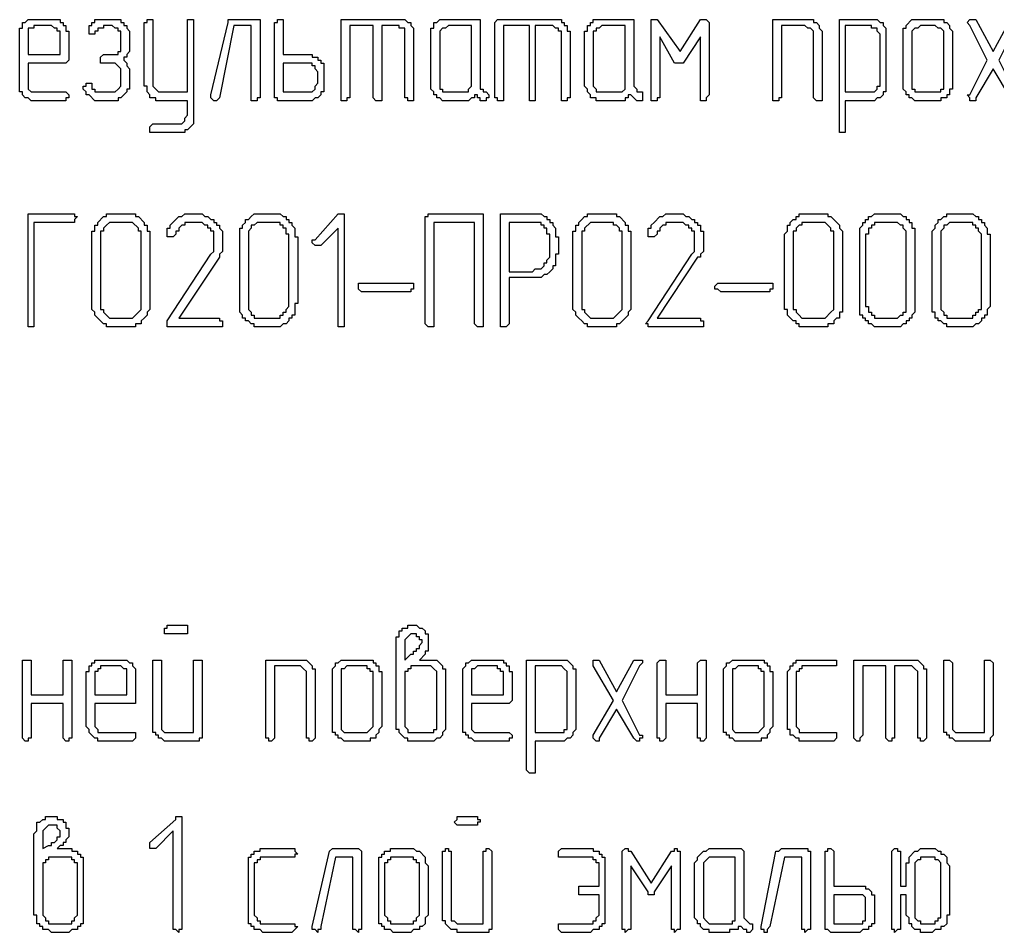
# Model space of a CAD drawing. Header units: millimetres. Extents: x 1 to 1188, y 1 to 840.
# Drawn here: x 1076.27 to 1097.7, y 77.86 to 97.86 of the extents above; entities that cross this region are included whole.
import ezdxf

# ---------------------------------------------------------------- set-up
doc = ezdxf.new("R2010")
doc.units = ezdxf.units.MM
doc.layers.add('GEOMETRY', color=7, linetype='Continuous')

msp = doc.modelspace()

# ---------------------------------------------------------------- linework, layer by layer
at = {"layer": 'GEOMETRY'}
for points in [[(1076.459, 96.908), (1076.459, 96.336), (1076.522, 96.273), (1077.284, 96.273), (1077.348, 96.209), (1077.348, 96.146), (1077.284, 96.146), (1077.284, 96.082), (1076.522, 96.082), (1076.459, 96.146), (1076.395, 96.146), (1076.332, 96.209), (1076.332, 96.273), (1076.269, 96.273), (1076.269, 97.67), (1076.332, 97.67), (1076.332, 97.797), (1076.395, 97.797), (1076.459, 97.86), (1077.157, 97.86), (1077.157, 97.797), (1077.221, 97.797), (1077.221, 97.733), (1077.284, 97.733), (1077.284, 97.606), (1077.348, 97.606), (1077.348, 96.971), (1077.284, 96.908)], [(1076.459, 97.098), (1077.157, 97.098), (1077.157, 97.606), (1077.094, 97.606), (1077.094, 97.67), (1077.031, 97.67), (1076.967, 97.733), (1076.585, 97.733), (1076.585, 97.67), (1076.459, 97.67)], [(1078.555, 96.971), (1078.618, 96.908), (1078.618, 96.844), (1078.681, 96.781), (1078.681, 96.336), (1078.618, 96.336), (1078.618, 96.273), (1078.491, 96.146), (1078.428, 96.146), (1078.428, 96.082), (1077.919, 96.082), (1077.793, 96.209), (1077.729, 96.209), (1077.729, 96.273), (1077.666, 96.336), (1077.666, 96.401), (1077.729, 96.401), (1077.729, 96.464), (1077.856, 96.464), (1077.856, 96.336), (1077.919, 96.336), (1077.919, 96.273), (1078.364, 96.273), (1078.428, 96.336), (1078.491, 96.401), (1078.491, 96.781), (1078.364, 96.908), (1078.046, 96.908), (1078.046, 97.035), (1078.11, 97.098), (1078.428, 97.098), (1078.428, 97.163), (1078.491, 97.163), (1078.491, 97.606), (1078.428, 97.606), (1078.428, 97.67), (1078.364, 97.67), (1078.301, 97.733), (1078.11, 97.733), (1078.11, 97.67), (1077.983, 97.67), (1077.983, 97.606), (1077.919, 97.606), (1077.919, 97.543), (1077.793, 97.543), (1077.793, 97.733), (1077.856, 97.733), (1077.856, 97.797), (1077.919, 97.797), (1077.919, 97.86), (1078.491, 97.86), (1078.491, 97.797), (1078.555, 97.797), (1078.555, 97.733), (1078.618, 97.733), (1078.618, 97.67), (1078.681, 97.606), (1078.681, 97.163), (1078.618, 97.098), (1078.618, 97.035), (1078.555, 97.035)], [(1079.952, 96.082), (1079.253, 96.082), (1079.253, 96.146), (1079.127, 96.146), (1079.127, 96.209), (1079.063, 96.273), (1079.063, 96.401), (1078.998, 96.401), (1078.998, 97.797), (1079.063, 97.797), (1079.063, 97.86), (1079.19, 97.86), (1079.19, 96.401), (1079.253, 96.336), (1079.317, 96.273), (1079.952, 96.273), (1079.952, 97.86), (1080.079, 97.86), (1080.079, 95.575), (1080.015, 95.51), (1079.952, 95.447), (1079.889, 95.447), (1079.889, 95.384), (1079.127, 95.384), (1079.127, 95.51), (1079.19, 95.575), (1079.825, 95.575), (1079.889, 95.639), (1079.889, 95.702), (1079.952, 95.765)], [(1081.539, 96.209), (1081.539, 96.146), (1081.476, 96.146), (1081.476, 96.082), (1081.348, 96.082), (1081.348, 97.733), (1080.968, 97.733), (1080.651, 96.146), (1080.586, 96.082), (1080.523, 96.082), (1080.459, 96.146), (1080.459, 96.209), (1080.841, 97.797), (1080.841, 97.86), (1081.539, 97.86)], [(1082.047, 97.098), (1082.682, 97.098), (1082.682, 97.035), (1082.809, 97.035), (1082.809, 96.971), (1082.872, 96.971), (1082.872, 96.908), (1082.935, 96.908), (1082.935, 96.273), (1082.872, 96.273), (1082.872, 96.209), (1082.809, 96.146), (1082.745, 96.146), (1082.682, 96.082), (1081.92, 96.082), (1081.92, 96.146), (1081.856, 96.146), (1081.856, 97.797), (1081.92, 97.797), (1081.92, 97.86), (1082.047, 97.86)], [(1084.016, 97.733), (1083.507, 97.733), (1083.507, 96.146), (1083.444, 96.146), (1083.444, 96.082), (1083.317, 96.082), (1083.317, 97.86), (1084.714, 97.86), (1084.778, 97.797), (1084.841, 97.797), (1084.841, 97.733), (1084.905, 97.67), (1084.905, 96.082), (1084.778, 96.082), (1084.778, 96.146), (1084.714, 96.146), (1084.714, 97.67), (1084.588, 97.67), (1084.588, 97.733), (1084.206, 97.733), (1084.206, 96.082), (1084.079, 96.082), (1084.016, 96.146)], [(1086.492, 96.273), (1086.556, 96.209), (1086.556, 96.146), (1086.492, 96.146), (1086.492, 96.082), (1086.365, 96.082), (1086.365, 96.146), (1086.302, 96.146), (1086.302, 96.209), (1086.239, 96.209), (1086.239, 96.146), (1086.175, 96.146), (1086.11, 96.082), (1085.54, 96.082), (1085.477, 96.146), (1085.413, 96.146), (1085.413, 96.209), (1085.348, 96.209), (1085.348, 96.273), (1085.285, 96.336), (1085.285, 97.67), (1085.348, 97.67), (1085.348, 97.797), (1085.413, 97.797), (1085.477, 97.86), (1086.365, 97.86), (1086.365, 96.336), (1086.429, 96.336), (1086.429, 96.273)], [(1086.175, 96.464), (1086.175, 97.733), (1085.667, 97.733), (1085.603, 97.67), (1085.54, 97.67), (1085.477, 97.606), (1085.477, 96.336), (1085.54, 96.336), (1085.54, 96.273), (1086.11, 96.273), (1086.11, 96.336), (1086.175, 96.401)], [(1087.444, 97.733), (1086.873, 97.733), (1086.873, 96.082), (1086.746, 96.082), (1086.746, 96.146), (1086.682, 96.146), (1086.682, 97.797), (1086.746, 97.86), (1088.143, 97.86), (1088.143, 97.797), (1088.206, 97.797), (1088.206, 97.733), (1088.27, 97.733), (1088.27, 97.606), (1088.333, 97.606), (1088.333, 96.146), (1088.27, 96.146), (1088.27, 96.082), (1088.143, 96.082), (1088.143, 97.606), (1088.08, 97.606), (1088.08, 97.67), (1088.016, 97.67), (1087.953, 97.733), (1087.571, 97.733), (1087.571, 96.082), (1087.444, 96.082)], [(1089.857, 96.273), (1089.921, 96.273), (1089.921, 96.082), (1089.794, 96.082), (1089.667, 96.209), (1089.604, 96.209), (1089.604, 96.146), (1089.54, 96.146), (1089.54, 96.082), (1088.905, 96.082), (1088.905, 96.146), (1088.778, 96.146), (1088.778, 96.209), (1088.715, 96.273), (1088.715, 96.336), (1088.652, 96.401), (1088.652, 97.606), (1088.715, 97.606), (1088.715, 97.733), (1088.778, 97.733), (1088.778, 97.797), (1088.842, 97.797), (1088.842, 97.86), (1089.731, 97.86), (1089.731, 96.401), (1089.794, 96.336), (1089.794, 96.273)], [(1089.54, 96.464), (1089.54, 97.733), (1089.032, 97.733), (1088.969, 97.67), (1088.905, 97.67), (1088.905, 97.606), (1088.842, 97.606), (1088.842, 96.401), (1088.905, 96.336), (1088.905, 96.273), (1089.477, 96.273), (1089.54, 96.336)], [(1091.381, 96.209), (1091.318, 96.146), (1091.318, 96.082), (1091.191, 96.082), (1091.191, 97.48), (1090.81, 96.908), (1090.619, 96.908), (1090.302, 97.48), (1090.302, 96.146), (1090.239, 96.146), (1090.239, 96.082), (1090.111, 96.082), (1090.111, 97.86), (1090.239, 97.86), (1090.746, 97.163), (1091.191, 97.86), (1091.318, 97.86), (1091.381, 97.797)], [(1093.858, 96.209), (1093.858, 96.082), (1093.731, 96.082), (1093.668, 96.146), (1093.668, 97.606), (1093.604, 97.67), (1093.541, 97.67), (1093.477, 97.733), (1092.969, 97.733), (1092.969, 96.146), (1092.906, 96.146), (1092.906, 96.082), (1092.779, 96.082), (1092.779, 97.86), (1093.668, 97.86), (1093.668, 97.797), (1093.731, 97.797), (1093.794, 97.733), (1093.794, 97.67), (1093.858, 97.606)], [(1094.366, 96.082), (1094.366, 95.384), (1094.239, 95.384), (1094.239, 97.86), (1095.065, 97.86), (1095.128, 97.797), (1095.192, 97.797), (1095.192, 97.733), (1095.255, 97.67), (1095.255, 96.273), (1095.192, 96.273), (1095.192, 96.209), (1095.128, 96.146), (1095.065, 96.146), (1095.002, 96.082)], [(1094.366, 96.273), (1095.002, 96.273), (1095.065, 96.336), (1095.065, 96.401), (1095.128, 96.401), (1095.128, 97.543), (1095.065, 97.606), (1095.065, 97.67), (1094.938, 97.67), (1094.938, 97.733), (1094.366, 97.733)], [(1096.716, 96.464), (1096.716, 96.336), (1096.652, 96.336), (1096.652, 96.209), (1096.589, 96.209), (1096.589, 96.146), (1096.461, 96.146), (1096.461, 96.082), (1095.89, 96.082), (1095.827, 96.146), (1095.764, 96.146), (1095.764, 96.209), (1095.7, 96.209), (1095.7, 96.273), (1095.635, 96.336), (1095.635, 97.67), (1095.7, 97.67), (1095.7, 97.733), (1095.827, 97.86), (1096.526, 97.86), (1096.526, 97.797), (1096.589, 97.797), (1096.652, 97.733), (1096.652, 97.67), (1096.716, 97.606)], [(1096.526, 96.464), (1096.526, 97.606), (1096.461, 97.67), (1096.398, 97.67), (1096.334, 97.733), (1096.017, 97.733), (1095.954, 97.67), (1095.89, 97.67), (1095.827, 97.606), (1095.827, 96.336), (1095.89, 96.336), (1095.89, 96.273), (1096.461, 96.273), (1096.461, 96.336), (1096.526, 96.336)], [(1097.731, 96.971), (1098.113, 96.209), (1098.113, 96.082), (1097.985, 96.082), (1097.985, 96.146), (1097.605, 96.781), (1097.223, 96.146), (1097.223, 96.082), (1097.096, 96.082), (1097.096, 96.146), (1097.033, 96.209), (1097.096, 96.209), (1097.478, 96.971), (1097.096, 97.733), (1097.033, 97.797), (1097.096, 97.86), (1097.223, 97.86), (1097.605, 97.163), (1097.985, 97.86), (1098.113, 97.86), (1098.113, 97.733)], [(1082.047, 96.908), (1082.047, 96.273), (1082.682, 96.273), (1082.745, 96.336), (1082.745, 96.401), (1082.809, 96.464), (1082.809, 96.718), (1082.745, 96.781), (1082.745, 96.844), (1082.682, 96.844), (1082.682, 96.908)], [(1077.411, 93.416), (1076.585, 93.416), (1076.585, 91.13), (1076.459, 91.13), (1076.459, 93.606), (1077.476, 93.606), (1077.476, 93.543), (1077.539, 93.543), (1077.476, 93.479), (1077.476, 93.416)], [(1079.127, 91.638), (1079.127, 91.51), (1079.063, 91.447), (1079.063, 91.383), (1078.998, 91.32), (1078.935, 91.256), (1078.935, 91.193), (1078.808, 91.193), (1078.808, 91.13), (1078.173, 91.13), (1078.173, 91.193), (1078.11, 91.193), (1077.919, 91.383), (1077.919, 91.447), (1077.856, 91.51), (1077.856, 93.226), (1077.919, 93.226), (1077.919, 93.352), (1077.983, 93.352), (1077.983, 93.416), (1078.11, 93.543), (1078.173, 93.543), (1078.173, 93.606), (1078.808, 93.606), (1078.808, 93.543), (1078.872, 93.543), (1078.998, 93.416), (1078.998, 93.352), (1079.063, 93.352), (1079.063, 93.226), (1079.127, 93.226)], [(1080.651, 91.13), (1079.507, 91.13), (1079.507, 91.256), (1080.459, 92.717), (1080.523, 92.781), (1080.523, 93.226), (1080.459, 93.226), (1080.459, 93.289), (1080.396, 93.289), (1080.396, 93.352), (1080.332, 93.352), (1080.269, 93.416), (1079.889, 93.416), (1079.889, 93.352), (1079.825, 93.352), (1079.76, 93.289), (1079.76, 93.226), (1079.697, 93.226), (1079.697, 93.161), (1079.634, 93.098), (1079.507, 93.098), (1079.507, 93.289), (1079.57, 93.289), (1079.57, 93.352), (1079.76, 93.543), (1079.825, 93.543), (1079.889, 93.606), (1080.269, 93.606), (1080.332, 93.543), (1080.396, 93.543), (1080.459, 93.479), (1080.523, 93.479), (1080.523, 93.416), (1080.586, 93.416), (1080.586, 93.352), (1080.651, 93.352), (1080.651, 93.289), (1080.714, 93.226), (1080.714, 92.781), (1080.651, 92.717), (1080.651, 92.654), (1079.76, 91.32), (1080.651, 91.32), (1080.651, 91.256), (1080.714, 91.256), (1080.714, 91.13)], [(1082.365, 91.638), (1082.302, 91.638), (1082.302, 91.383), (1082.238, 91.383), (1082.238, 91.32), (1082.173, 91.32), (1082.173, 91.256), (1082.11, 91.193), (1082.047, 91.193), (1081.983, 91.13), (1081.413, 91.13), (1081.413, 91.193), (1081.348, 91.193), (1081.285, 91.256), (1081.221, 91.256), (1081.221, 91.32), (1081.158, 91.32), (1081.158, 91.383), (1081.094, 91.447), (1081.094, 93.289), (1081.158, 93.289), (1081.158, 93.352), (1081.221, 93.416), (1081.221, 93.479), (1081.285, 93.479), (1081.348, 93.543), (1081.413, 93.606), (1081.983, 93.606), (1082.047, 93.543), (1082.11, 93.543), (1082.11, 93.479), (1082.173, 93.479), (1082.173, 93.416), (1082.238, 93.416), (1082.238, 93.352), (1082.302, 93.289), (1082.302, 93.098), (1082.365, 93.098)], [(1083.381, 91.193), (1083.381, 91.13), (1083.254, 91.13), (1083.254, 93.289), (1082.872, 92.907), (1082.745, 92.907), (1082.682, 92.971), (1082.682, 93.034), (1082.745, 93.034), (1083.254, 93.606), (1083.381, 93.606)], [(1086.429, 91.193), (1086.429, 91.13), (1086.302, 91.13), (1086.239, 91.193), (1086.239, 93.416), (1085.348, 93.416), (1085.348, 91.13), (1085.222, 91.13), (1085.158, 91.193), (1085.158, 93.543), (1085.222, 93.543), (1085.222, 93.606), (1086.429, 93.606)], [(1087.001, 92.209), (1087.001, 91.193), (1086.936, 91.13), (1086.809, 91.13), (1086.809, 93.606), (1087.698, 93.606), (1087.763, 93.543), (1087.826, 93.543), (1087.826, 93.479), (1087.889, 93.479), (1087.889, 93.416), (1087.953, 93.416), (1087.953, 93.352), (1088.016, 93.289), (1088.016, 93.098), (1088.08, 93.098), (1088.08, 92.717), (1088.016, 92.717), (1088.016, 92.464), (1087.953, 92.464), (1087.953, 92.4), (1087.889, 92.335), (1087.826, 92.272), (1087.763, 92.272), (1087.698, 92.209)], [(1089.667, 91.638), (1089.667, 91.51), (1089.604, 91.447), (1089.604, 91.383), (1089.414, 91.193), (1089.35, 91.193), (1089.35, 91.13), (1088.715, 91.13), (1088.715, 91.193), (1088.652, 91.193), (1088.588, 91.256), (1088.523, 91.32), (1088.46, 91.383), (1088.46, 91.447), (1088.397, 91.51), (1088.397, 93.226), (1088.46, 93.226), (1088.46, 93.352), (1088.523, 93.352), (1088.523, 93.416), (1088.588, 93.479), (1088.652, 93.543), (1088.715, 93.543), (1088.715, 93.606), (1089.35, 93.606), (1089.35, 93.543), (1089.414, 93.543), (1089.54, 93.416), (1089.54, 93.352), (1089.604, 93.352), (1089.604, 93.226), (1089.667, 93.226)], [(1091.191, 91.13), (1090.048, 91.13), (1090.048, 91.193), (1089.984, 91.193), (1090.048, 91.256), (1091.001, 92.717), (1091.064, 92.781), (1091.064, 93.226), (1091.001, 93.226), (1091.001, 93.289), (1090.938, 93.289), (1090.938, 93.352), (1090.873, 93.352), (1090.81, 93.416), (1090.429, 93.416), (1090.429, 93.352), (1090.366, 93.352), (1090.302, 93.289), (1090.302, 93.226), (1090.239, 93.226), (1090.239, 93.161), (1090.176, 93.098), (1090.048, 93.098), (1090.048, 93.289), (1090.111, 93.289), (1090.111, 93.352), (1090.176, 93.416), (1090.302, 93.543), (1090.366, 93.543), (1090.429, 93.606), (1090.81, 93.606), (1090.873, 93.543), (1090.938, 93.543), (1091.001, 93.479), (1091.064, 93.479), (1091.064, 93.416), (1091.128, 93.416), (1091.128, 93.352), (1091.191, 93.352), (1091.191, 93.226), (1091.255, 93.226), (1091.255, 92.781), (1091.191, 92.717), (1091.191, 92.654), (1091.128, 92.654), (1090.239, 91.32), (1091.191, 91.32), (1091.191, 91.256), (1091.255, 91.256), (1091.255, 91.13)], [(1094.303, 91.638), (1094.303, 91.447), (1094.239, 91.447), (1094.239, 91.32), (1094.176, 91.32), (1094.113, 91.256), (1094.113, 91.193), (1093.985, 91.193), (1093.985, 91.13), (1093.351, 91.13), (1093.351, 91.193), (1093.286, 91.193), (1093.286, 91.256), (1093.223, 91.256), (1093.096, 91.383), (1093.096, 91.51), (1093.032, 91.51), (1093.032, 93.161), (1093.096, 93.226), (1093.096, 93.352), (1093.159, 93.352), (1093.159, 93.416), (1093.223, 93.479), (1093.286, 93.479), (1093.286, 93.543), (1093.351, 93.543), (1093.351, 93.606), (1093.985, 93.606), (1093.985, 93.543), (1094.048, 93.543), (1094.113, 93.479), (1094.239, 93.352), (1094.239, 93.289), (1094.303, 93.226)], [(1095.89, 91.638), (1095.89, 91.447), (1095.827, 91.383), (1095.827, 91.32), (1095.764, 91.32), (1095.764, 91.256), (1095.7, 91.256), (1095.7, 91.193), (1095.635, 91.193), (1095.572, 91.13), (1095.002, 91.13), (1094.938, 91.193), (1094.873, 91.193), (1094.873, 91.256), (1094.81, 91.256), (1094.81, 91.32), (1094.747, 91.32), (1094.747, 91.383), (1094.683, 91.383), (1094.683, 93.289), (1094.747, 93.352), (1094.747, 93.416), (1094.81, 93.416), (1094.81, 93.479), (1094.873, 93.479), (1094.873, 93.543), (1094.938, 93.543), (1095.002, 93.606), (1095.572, 93.606), (1095.635, 93.543), (1095.7, 93.543), (1095.7, 93.479), (1095.764, 93.479), (1095.764, 93.416), (1095.827, 93.416), (1095.827, 93.289), (1095.89, 93.289)], [(1097.541, 91.638), (1097.541, 91.573), (1097.478, 91.51), (1097.478, 91.383), (1097.414, 91.383), (1097.414, 91.32), (1097.351, 91.32), (1097.351, 91.256), (1097.288, 91.193), (1097.223, 91.193), (1097.16, 91.13), (1096.589, 91.13), (1096.589, 91.193), (1096.526, 91.193), (1096.461, 91.256), (1096.398, 91.256), (1096.398, 91.32), (1096.334, 91.32), (1096.334, 91.447), (1096.271, 91.447), (1096.271, 93.226), (1096.334, 93.289), (1096.334, 93.352), (1096.398, 93.416), (1096.398, 93.479), (1096.461, 93.479), (1096.526, 93.543), (1096.589, 93.543), (1096.589, 93.606), (1097.16, 93.606), (1097.223, 93.543), (1097.288, 93.543), (1097.288, 93.479), (1097.351, 93.479), (1097.351, 93.416), (1097.414, 93.416), (1097.414, 93.352), (1097.478, 93.289), (1097.478, 93.161), (1097.541, 93.161)], [(1078.935, 91.638), (1078.935, 93.226), (1078.872, 93.226), (1078.872, 93.289), (1078.745, 93.416), (1078.238, 93.416), (1078.173, 93.352), (1078.11, 93.289), (1078.11, 93.226), (1078.046, 93.226), (1078.046, 91.51), (1078.11, 91.51), (1078.11, 91.447), (1078.173, 91.383), (1078.238, 91.32), (1078.745, 91.32), (1078.935, 91.51)], [(1082.173, 91.638), (1082.173, 93.161), (1082.11, 93.161), (1082.11, 93.289), (1082.047, 93.289), (1082.047, 93.352), (1081.983, 93.352), (1081.983, 93.416), (1081.476, 93.416), (1081.413, 93.352), (1081.348, 93.352), (1081.348, 93.289), (1081.285, 93.226), (1081.285, 91.51), (1081.348, 91.447), (1081.348, 91.383), (1081.413, 91.383), (1081.413, 91.32), (1081.983, 91.32), (1081.983, 91.383), (1082.047, 91.383), (1082.047, 91.447), (1082.11, 91.447), (1082.11, 91.51), (1082.173, 91.573)], [(1087.001, 92.335), (1087.508, 92.335), (1087.571, 92.4), (1087.698, 92.4), (1087.763, 92.464), (1087.763, 92.527), (1087.826, 92.527), (1087.826, 92.59), (1087.889, 92.654), (1087.889, 93.161), (1087.826, 93.161), (1087.826, 93.289), (1087.763, 93.289), (1087.763, 93.352), (1087.698, 93.352), (1087.698, 93.416), (1087.001, 93.416)], [(1089.477, 91.638), (1089.477, 93.226), (1089.414, 93.226), (1089.414, 93.289), (1089.35, 93.352), (1089.285, 93.352), (1089.285, 93.416), (1088.778, 93.416), (1088.652, 93.289), (1088.652, 93.226), (1088.588, 93.226), (1088.588, 91.51), (1088.652, 91.51), (1088.652, 91.447), (1088.778, 91.32), (1089.285, 91.32), (1089.35, 91.383), (1089.477, 91.51)], [(1094.113, 91.638), (1094.113, 93.226), (1094.048, 93.226), (1094.048, 93.289), (1093.921, 93.416), (1093.414, 93.416), (1093.414, 93.352), (1093.351, 93.352), (1093.286, 93.289), (1093.286, 93.226), (1093.223, 93.226), (1093.223, 91.51), (1093.286, 91.51), (1093.286, 91.447), (1093.351, 91.383), (1093.414, 91.32), (1093.921, 91.32), (1094.048, 91.447), (1094.113, 91.51)], [(1095.7, 91.638), (1095.7, 93.226), (1095.635, 93.289), (1095.635, 93.352), (1095.572, 93.352), (1095.509, 93.416), (1095.002, 93.416), (1095.002, 93.352), (1094.938, 93.352), (1094.938, 93.289), (1094.873, 93.289), (1094.873, 93.161), (1094.81, 93.161), (1094.81, 91.573), (1094.873, 91.573), (1094.873, 91.447), (1094.938, 91.447), (1094.938, 91.383), (1095.002, 91.383), (1095.002, 91.32), (1095.509, 91.32), (1095.572, 91.383), (1095.635, 91.383), (1095.635, 91.447), (1095.7, 91.447)], [(1097.351, 91.638), (1097.351, 93.161), (1097.288, 93.226), (1097.288, 93.289), (1097.223, 93.289), (1097.223, 93.352), (1097.16, 93.352), (1097.16, 93.416), (1096.652, 93.416), (1096.589, 93.352), (1096.526, 93.352), (1096.526, 93.289), (1096.461, 93.226), (1096.461, 91.51), (1096.526, 91.447), (1096.526, 91.383), (1096.589, 91.383), (1096.589, 91.32), (1097.16, 91.32), (1097.16, 91.383), (1097.223, 91.383), (1097.223, 91.447), (1097.288, 91.447), (1097.288, 91.51), (1097.351, 91.51)], [(1084.841, 91.892), (1083.761, 91.892), (1083.698, 91.955), (1083.698, 92.082), (1084.905, 92.082), (1084.905, 91.955), (1084.841, 91.955)], [(1092.715, 91.892), (1091.635, 91.892), (1091.572, 91.955), (1091.508, 91.955), (1091.508, 92.019), (1091.572, 92.082), (1092.779, 92.082), (1092.779, 91.955), (1092.715, 91.955)], [(1079.889, 84.398), (1079.444, 84.398), (1079.444, 84.526), (1079.507, 84.526), (1079.507, 84.589), (1079.952, 84.589), (1079.952, 84.398)], [(1085.031, 83.827), (1085.413, 83.827), (1085.54, 83.701), (1085.54, 83.636), (1085.603, 83.636), (1085.603, 82.303), (1085.54, 82.24), (1085.54, 82.177), (1085.477, 82.113), (1085.413, 82.113), (1085.348, 82.048), (1084.778, 82.048), (1084.778, 82.113), (1084.714, 82.113), (1084.588, 82.24), (1084.588, 82.303), (1084.523, 82.303), (1084.523, 84.335), (1084.588, 84.335), (1084.588, 84.463), (1084.651, 84.463), (1084.651, 84.526), (1084.778, 84.526), (1084.778, 84.589), (1084.968, 84.589), (1085.031, 84.526), (1085.095, 84.526), (1085.158, 84.463), (1085.158, 84.398), (1085.222, 84.398), (1085.222, 84.018), (1085.158, 84.018), (1085.158, 83.954)], [(1084.714, 83.827), (1084.841, 83.954), (1084.905, 83.954), (1084.905, 84.018), (1084.968, 84.018), (1084.968, 84.081), (1085.031, 84.081), (1085.031, 84.144), (1085.095, 84.208), (1085.095, 84.271), (1085.031, 84.271), (1085.031, 84.335), (1084.968, 84.335), (1084.968, 84.398), (1084.841, 84.398), (1084.714, 84.271)], [(1077.221, 83.065), (1077.221, 83.827), (1077.411, 83.827), (1077.411, 82.113), (1077.348, 82.113), (1077.348, 82.048), (1077.284, 82.048), (1077.221, 82.113), (1077.221, 82.875), (1076.522, 82.875), (1076.522, 82.113), (1076.459, 82.113), (1076.459, 82.048), (1076.395, 82.048), (1076.332, 82.113), (1076.332, 83.827), (1076.522, 83.827), (1076.522, 83.065)], [(1077.919, 82.875), (1077.919, 82.367), (1077.983, 82.303), (1077.983, 82.24), (1078.808, 82.24), (1078.808, 82.113), (1078.745, 82.048), (1077.983, 82.048), (1077.983, 82.113), (1077.919, 82.113), (1077.793, 82.24), (1077.793, 82.303), (1077.729, 82.367), (1077.729, 83.573), (1077.793, 83.573), (1077.793, 83.701), (1077.856, 83.701), (1077.856, 83.764), (1077.919, 83.764), (1077.919, 83.827), (1078.618, 83.827), (1078.681, 83.764), (1078.745, 83.764), (1078.745, 83.701), (1078.808, 83.636), (1078.808, 82.875)], [(1080.269, 82.177), (1080.269, 82.113), (1080.206, 82.113), (1080.206, 82.048), (1079.444, 82.048), (1079.38, 82.113), (1079.317, 82.113), (1079.317, 82.177), (1079.253, 82.177), (1079.253, 82.24), (1079.19, 82.24), (1079.19, 83.827), (1079.38, 83.827), (1079.38, 82.303), (1079.444, 82.24), (1080.079, 82.24), (1080.079, 83.827), (1080.269, 83.827)], [(1082.745, 82.177), (1082.745, 82.113), (1082.682, 82.048), (1082.619, 82.048), (1082.619, 82.113), (1082.555, 82.113), (1082.555, 83.573), (1082.492, 83.636), (1082.428, 83.701), (1081.856, 83.701), (1081.856, 82.113), (1081.793, 82.048), (1081.73, 82.048), (1081.73, 82.113), (1081.666, 82.113), (1081.666, 83.827), (1082.555, 83.827), (1082.682, 83.701), (1082.682, 83.636), (1082.745, 83.636)], [(1084.206, 82.43), (1084.206, 82.367), (1084.143, 82.303), (1084.143, 82.24), (1084.079, 82.177), (1084.079, 82.113), (1083.952, 82.113), (1083.952, 82.048), (1083.381, 82.048), (1083.317, 82.113), (1083.254, 82.113), (1083.254, 82.177), (1083.19, 82.177), (1083.19, 82.24), (1083.127, 82.24), (1083.127, 83.636), (1083.19, 83.701), (1083.19, 83.764), (1083.254, 83.764), (1083.317, 83.827), (1084.016, 83.827), (1084.016, 83.764), (1084.079, 83.764), (1084.079, 83.701), (1084.143, 83.701), (1084.143, 83.573), (1084.206, 83.573)], [(1086.175, 82.875), (1086.175, 82.303), (1086.239, 82.24), (1087.001, 82.24), (1087.064, 82.177), (1087.064, 82.113), (1087.001, 82.113), (1087.001, 82.048), (1086.239, 82.048), (1086.175, 82.113), (1086.11, 82.113), (1086.11, 82.177), (1086.047, 82.177), (1086.047, 82.24), (1085.984, 82.24), (1085.984, 83.636), (1086.047, 83.701), (1086.047, 83.764), (1086.11, 83.764), (1086.175, 83.827), (1086.873, 83.827), (1086.873, 83.764), (1086.936, 83.764), (1086.936, 83.701), (1087.001, 83.701), (1087.001, 83.573), (1087.064, 83.573), (1087.064, 82.939), (1087.001, 82.875)], [(1087.571, 82.048), (1087.571, 81.351), (1087.444, 81.351), (1087.381, 81.414), (1087.381, 83.827), (1088.27, 83.827), (1088.397, 83.701), (1088.397, 83.636), (1088.46, 83.636), (1088.46, 82.303), (1088.397, 82.24), (1088.397, 82.177), (1088.333, 82.113), (1088.27, 82.113), (1088.206, 82.048)], [(1089.477, 82.939), (1089.857, 82.177), (1089.921, 82.177), (1089.921, 82.113), (1089.857, 82.113), (1089.857, 82.048), (1089.794, 82.048), (1089.731, 82.113), (1089.35, 82.747), (1088.969, 82.113), (1088.969, 82.048), (1088.905, 82.048), (1088.842, 82.113), (1088.842, 82.177), (1089.285, 82.939), (1088.842, 83.701), (1088.842, 83.827), (1088.969, 83.827), (1089.35, 83.129), (1089.731, 83.827), (1089.921, 83.827), (1089.921, 83.764), (1089.857, 83.701)], [(1091.128, 83.065), (1091.128, 83.764), (1091.191, 83.827), (1091.318, 83.827), (1091.318, 82.113), (1091.255, 82.048), (1091.191, 82.048), (1091.191, 82.113), (1091.128, 82.113), (1091.128, 82.875), (1090.429, 82.875), (1090.429, 82.113), (1090.366, 82.048), (1090.302, 82.048), (1090.302, 82.113), (1090.239, 82.113), (1090.239, 83.764), (1090.302, 83.827), (1090.429, 83.827), (1090.429, 83.065)], [(1092.779, 82.43), (1092.779, 82.367), (1092.715, 82.303), (1092.715, 82.24), (1092.652, 82.177), (1092.652, 82.113), (1092.525, 82.113), (1092.525, 82.048), (1091.953, 82.048), (1091.89, 82.113), (1091.827, 82.113), (1091.827, 82.177), (1091.763, 82.177), (1091.763, 82.24), (1091.698, 82.24), (1091.698, 83.636), (1091.763, 83.701), (1091.763, 83.764), (1091.827, 83.764), (1091.89, 83.827), (1092.589, 83.827), (1092.589, 83.764), (1092.652, 83.764), (1092.652, 83.701), (1092.715, 83.701), (1092.715, 83.573), (1092.779, 83.573)], [(1094.113, 82.048), (1093.351, 82.048), (1093.351, 82.113), (1093.286, 82.113), (1093.223, 82.177), (1093.159, 82.177), (1093.159, 82.303), (1093.096, 82.303), (1093.096, 83.573), (1093.159, 83.636), (1093.159, 83.701), (1093.223, 83.701), (1093.223, 83.764), (1093.286, 83.764), (1093.286, 83.827), (1094.176, 83.827), (1094.176, 83.701), (1093.414, 83.701), (1093.414, 83.636), (1093.351, 83.636), (1093.351, 83.573), (1093.286, 83.573), (1093.286, 82.367), (1093.351, 82.303), (1093.351, 82.24), (1094.176, 82.24), (1094.176, 82.113)], [(1095.255, 83.701), (1094.747, 83.701), (1094.747, 82.177), (1094.683, 82.113), (1094.683, 82.048), (1094.62, 82.048), (1094.556, 82.113), (1094.556, 83.827), (1095.954, 83.827), (1096.081, 83.701), (1096.081, 83.636), (1096.144, 83.636), (1096.144, 82.113), (1096.081, 82.048), (1096.017, 82.048), (1096.017, 82.113), (1095.954, 82.113), (1095.954, 83.573), (1095.89, 83.636), (1095.827, 83.701), (1095.445, 83.701), (1095.445, 82.113), (1095.382, 82.113), (1095.382, 82.048), (1095.319, 82.048), (1095.255, 82.113)], [(1097.605, 82.177), (1097.541, 82.113), (1097.541, 82.048), (1096.779, 82.048), (1096.716, 82.113), (1096.652, 82.113), (1096.652, 82.177), (1096.589, 82.177), (1096.589, 82.24), (1096.526, 82.24), (1096.526, 83.827), (1096.652, 83.827), (1096.716, 83.764), (1096.716, 82.303), (1096.779, 82.24), (1097.414, 82.24), (1097.414, 83.827), (1097.541, 83.827), (1097.605, 83.764)], [(1077.919, 83.065), (1078.618, 83.065), (1078.618, 83.636), (1078.555, 83.636), (1078.491, 83.701), (1078.046, 83.701), (1078.046, 83.636), (1077.983, 83.636), (1077.983, 83.573), (1077.919, 83.573)], [(1084.016, 82.43), (1084.016, 83.573), (1083.952, 83.573), (1083.952, 83.636), (1083.889, 83.636), (1083.889, 83.701), (1083.444, 83.701), (1083.381, 83.636), (1083.317, 83.636), (1083.317, 82.303), (1083.381, 82.24), (1083.889, 82.24), (1084.016, 82.367)], [(1085.413, 82.43), (1085.413, 83.573), (1085.348, 83.636), (1085.285, 83.701), (1084.841, 83.701), (1084.841, 83.636), (1084.778, 83.636), (1084.778, 83.573), (1084.714, 83.573), (1084.714, 82.367), (1084.778, 82.303), (1084.778, 82.24), (1085.348, 82.24), (1085.348, 82.303), (1085.413, 82.303)], [(1086.175, 83.065), (1086.873, 83.065), (1086.873, 83.573), (1086.809, 83.573), (1086.809, 83.636), (1086.746, 83.636), (1086.746, 83.701), (1086.302, 83.701), (1086.239, 83.636), (1086.175, 83.636)], [(1087.571, 82.24), (1088.206, 82.24), (1088.206, 82.303), (1088.27, 82.303), (1088.27, 83.573), (1088.206, 83.636), (1088.143, 83.701), (1087.571, 83.701)], [(1092.589, 82.43), (1092.589, 83.573), (1092.525, 83.573), (1092.525, 83.636), (1092.46, 83.636), (1092.46, 83.701), (1092.017, 83.701), (1091.953, 83.636), (1091.89, 83.636), (1091.89, 82.303), (1091.953, 82.24), (1092.46, 82.24), (1092.525, 82.303), (1092.589, 82.367)], [(1077.094, 79.7), (1077.411, 79.7), (1077.411, 79.635), (1077.539, 79.635), (1077.539, 79.572), (1077.602, 79.572), (1077.602, 79.509), (1077.666, 79.509), (1077.666, 78.048), (1077.602, 78.048), (1077.602, 77.985), (1077.539, 77.985), (1077.539, 77.921), (1077.411, 77.921), (1077.348, 77.858), (1076.967, 77.858), (1076.904, 77.921), (1076.777, 77.921), (1076.777, 77.985), (1076.714, 77.985), (1076.714, 78.048), (1076.65, 78.048), (1076.65, 78.239), (1076.585, 78.239), (1076.585, 80.017), (1076.65, 80.081), (1076.65, 80.271), (1076.714, 80.271), (1076.777, 80.334), (1076.84, 80.334), (1076.84, 80.398), (1077.094, 80.398), (1077.094, 80.334), (1077.221, 80.334), (1077.221, 80.271), (1077.284, 80.271), (1077.284, 80.144), (1077.348, 80.144), (1077.348, 79.954), (1077.284, 79.89), (1077.284, 79.827), (1077.221, 79.827), (1077.221, 79.764), (1077.157, 79.764)], [(1079.825, 77.985), (1079.825, 77.921), (1079.76, 77.921), (1079.76, 77.858), (1079.697, 77.921), (1079.634, 77.921), (1079.634, 80.081), (1079.253, 79.7), (1079.127, 79.7), (1079.127, 79.827), (1079.697, 80.334), (1079.697, 80.398), (1079.825, 80.398)], [(1086.239, 80.207), (1085.857, 80.207), (1085.794, 80.271), (1085.857, 80.334), (1085.857, 80.398), (1086.302, 80.398), (1086.302, 80.334), (1086.365, 80.334), (1086.365, 80.271), (1086.302, 80.271), (1086.302, 80.207)], [(1076.777, 79.7), (1076.904, 79.764), (1076.967, 79.764), (1076.967, 79.827), (1077.031, 79.827), (1077.094, 79.89), (1077.094, 79.954), (1077.157, 79.954), (1077.157, 80.081), (1077.094, 80.144), (1077.094, 80.207), (1076.904, 80.207), (1076.777, 80.081)], [(1082.238, 77.858), (1081.603, 77.858), (1081.539, 77.921), (1081.413, 77.921), (1081.413, 77.985), (1081.348, 77.985), (1081.348, 78.048), (1081.285, 78.048), (1081.285, 79.509), (1081.348, 79.509), (1081.348, 79.572), (1081.413, 79.572), (1081.413, 79.635), (1081.539, 79.635), (1081.539, 79.7), (1082.302, 79.7), (1082.302, 79.635), (1082.365, 79.572), (1082.302, 79.572), (1082.302, 79.509), (1081.539, 79.509), (1081.539, 79.445), (1081.476, 79.445), (1081.476, 79.382), (1081.413, 79.382), (1081.413, 78.239), (1081.476, 78.176), (1081.476, 78.113), (1081.539, 78.113), (1081.539, 78.048), (1082.302, 78.048), (1082.302, 77.985), (1082.365, 77.985)], [(1083.761, 77.985), (1083.761, 77.921), (1083.698, 77.921), (1083.698, 77.858), (1083.634, 77.921), (1083.571, 77.921), (1083.571, 79.509), (1083.19, 79.509), (1082.872, 77.985), (1082.872, 77.921), (1082.809, 77.921), (1082.809, 77.858), (1082.745, 77.921), (1082.682, 77.921), (1082.682, 77.985), (1083.064, 79.635), (1083.127, 79.7), (1083.698, 79.7), (1083.761, 79.635)], [(1085.222, 78.239), (1085.158, 78.176), (1085.158, 78.048), (1085.095, 77.985), (1085.031, 77.985), (1085.031, 77.921), (1084.905, 77.921), (1084.841, 77.858), (1084.46, 77.858), (1084.396, 77.921), (1084.269, 77.921), (1084.269, 77.985), (1084.206, 77.985), (1084.206, 78.048), (1084.143, 78.048), (1084.143, 79.509), (1084.206, 79.509), (1084.206, 79.572), (1084.269, 79.572), (1084.269, 79.635), (1084.396, 79.635), (1084.396, 79.7), (1084.905, 79.7), (1084.968, 79.635), (1085.031, 79.635), (1085.158, 79.509), (1085.158, 79.382), (1085.222, 79.319)], [(1086.619, 77.985), (1086.619, 77.921), (1086.556, 77.921), (1086.556, 77.858), (1085.857, 77.858), (1085.857, 77.921), (1085.73, 77.921), (1085.603, 78.048), (1085.603, 78.113), (1085.54, 78.113), (1085.54, 79.635), (1085.603, 79.635), (1085.603, 79.7), (1085.667, 79.7), (1085.667, 79.635), (1085.73, 79.635), (1085.73, 78.113), (1085.794, 78.113), (1085.857, 78.048), (1086.429, 78.048), (1086.429, 79.635), (1086.492, 79.635), (1086.492, 79.7), (1086.556, 79.7), (1086.619, 79.635)], [(1088.969, 78.683), (1088.523, 78.683), (1088.523, 78.873), (1088.969, 78.873), (1088.969, 79.382), (1088.905, 79.382), (1088.905, 79.445), (1088.842, 79.445), (1088.842, 79.509), (1088.08, 79.509), (1088.08, 79.635), (1088.143, 79.7), (1088.842, 79.7), (1088.842, 79.635), (1088.969, 79.635), (1088.969, 79.572), (1089.032, 79.572), (1089.032, 79.509), (1089.095, 79.509), (1089.095, 78.048), (1089.032, 78.048), (1089.032, 77.985), (1088.969, 77.985), (1088.969, 77.921), (1088.842, 77.921), (1088.778, 77.858), (1088.143, 77.858), (1088.08, 77.921), (1088.08, 78.048), (1088.842, 78.048), (1088.842, 78.113), (1088.905, 78.113), (1088.905, 78.176), (1088.969, 78.239)], [(1090.746, 77.985), (1090.746, 77.921), (1090.683, 77.921), (1090.619, 77.858), (1090.619, 77.921), (1090.556, 77.921), (1090.556, 79.319), (1090.176, 78.747), (1090.176, 78.683), (1090.048, 78.683), (1090.048, 78.747), (1089.667, 79.319), (1089.667, 77.921), (1089.604, 77.921), (1089.54, 77.858), (1089.54, 77.921), (1089.477, 77.921), (1089.477, 79.635), (1089.54, 79.7), (1089.604, 79.7), (1089.604, 79.635), (1089.667, 79.635), (1090.111, 78.938), (1090.556, 79.635), (1090.619, 79.635), (1090.619, 79.7), (1090.683, 79.7), (1090.683, 79.635), (1090.746, 79.635)], [(1092.27, 78.048), (1092.334, 78.048), (1092.334, 77.921), (1092.27, 77.858), (1092.207, 77.858), (1092.207, 77.921), (1092.144, 77.921), (1092.08, 77.985), (1092.017, 77.985), (1092.017, 77.921), (1091.827, 77.921), (1091.827, 77.858), (1091.381, 77.858), (1091.381, 77.921), (1091.255, 77.921), (1091.191, 77.985), (1091.191, 78.048), (1091.128, 78.048), (1091.128, 78.113), (1091.064, 78.176), (1091.064, 79.382), (1091.128, 79.445), (1091.128, 79.509), (1091.255, 79.635), (1091.318, 79.635), (1091.381, 79.7), (1092.08, 79.7), (1092.144, 79.635), (1092.144, 78.176), (1092.207, 78.113)], [(1093.604, 77.985), (1093.604, 77.921), (1093.541, 77.921), (1093.477, 77.858), (1093.477, 77.921), (1093.414, 77.921), (1093.414, 79.509), (1093.032, 79.509), (1092.715, 77.985), (1092.652, 77.921), (1092.652, 77.858), (1092.589, 77.858), (1092.589, 77.921), (1092.525, 77.921), (1092.525, 77.985), (1092.842, 79.635), (1092.906, 79.635), (1092.969, 79.7), (1093.541, 79.7), (1093.541, 79.635), (1093.604, 79.635)], [(1094.113, 78.873), (1094.81, 78.873), (1094.81, 78.81), (1094.873, 78.81), (1094.938, 78.747), (1094.938, 78.683), (1095.002, 78.683), (1095.002, 78.048), (1094.938, 78.048), (1094.938, 77.985), (1094.873, 77.985), (1094.873, 77.921), (1094.747, 77.921), (1094.683, 77.858), (1094.048, 77.858), (1093.985, 77.921), (1093.921, 77.921), (1093.921, 79.635), (1093.985, 79.635), (1093.985, 79.7), (1094.048, 79.7), (1094.113, 79.635)], [(1095.572, 78.873), (1095.7, 78.873), (1095.7, 79.382), (1095.764, 79.382), (1095.764, 79.509), (1095.89, 79.635), (1095.954, 79.635), (1096.017, 79.7), (1096.334, 79.7), (1096.398, 79.635), (1096.461, 79.635), (1096.461, 79.572), (1096.526, 79.572), (1096.589, 79.509), (1096.589, 79.382), (1096.652, 79.319), (1096.652, 78.239), (1096.589, 78.239), (1096.589, 78.048), (1096.526, 77.985), (1096.461, 77.985), (1096.461, 77.921), (1096.334, 77.921), (1096.271, 77.858), (1096.017, 77.858), (1096.017, 77.921), (1095.89, 77.921), (1095.827, 77.985), (1095.827, 78.048), (1095.764, 78.048), (1095.764, 78.176), (1095.7, 78.239), (1095.7, 78.683), (1095.572, 78.683), (1095.572, 77.921), (1095.509, 77.921), (1095.445, 77.858), (1095.445, 77.921), (1095.382, 77.921), (1095.382, 79.635), (1095.445, 79.7), (1095.509, 79.7), (1095.509, 79.635), (1095.572, 79.635)], [(1077.539, 78.239), (1077.539, 79.382), (1077.476, 79.382), (1077.476, 79.445), (1077.411, 79.445), (1077.411, 79.509), (1076.904, 79.509), (1076.904, 79.445), (1076.84, 79.445), (1076.84, 79.382), (1076.777, 79.382), (1076.777, 78.239), (1076.84, 78.176), (1076.84, 78.113), (1076.904, 78.113), (1076.904, 78.048), (1077.411, 78.048), (1077.411, 78.113), (1077.476, 78.113), (1077.476, 78.176)], [(1085.031, 78.239), (1085.031, 79.382), (1084.968, 79.382), (1084.968, 79.445), (1084.905, 79.445), (1084.905, 79.509), (1084.396, 79.509), (1084.396, 79.445), (1084.333, 79.445), (1084.333, 79.382), (1084.269, 79.382), (1084.269, 78.239), (1084.333, 78.176), (1084.333, 78.113), (1084.396, 78.113), (1084.396, 78.048), (1084.905, 78.048), (1084.905, 78.113), (1084.968, 78.113), (1084.968, 78.176)], [(1091.953, 78.239), (1091.953, 79.509), (1091.381, 79.509), (1091.255, 79.382), (1091.255, 78.176), (1091.318, 78.113), (1091.381, 78.048), (1091.89, 78.048), (1091.89, 78.113), (1091.953, 78.113)], [(1096.461, 78.239), (1096.461, 79.382), (1096.398, 79.445), (1096.334, 79.445), (1096.334, 79.509), (1096.017, 79.509), (1096.017, 79.445), (1095.954, 79.445), (1095.89, 79.382), (1095.89, 78.176), (1095.954, 78.113), (1096.017, 78.113), (1096.017, 78.048), (1096.334, 78.048), (1096.334, 78.113), (1096.398, 78.113), (1096.398, 78.176), (1096.461, 78.176)], [(1094.113, 78.683), (1094.113, 78.048), (1094.747, 78.048), (1094.747, 78.113), (1094.81, 78.113), (1094.81, 78.62), (1094.747, 78.683)]]:
    msp.add_lwpolyline(points, close=True, dxfattribs=at)

doc.saveas('drawing.dxf')
